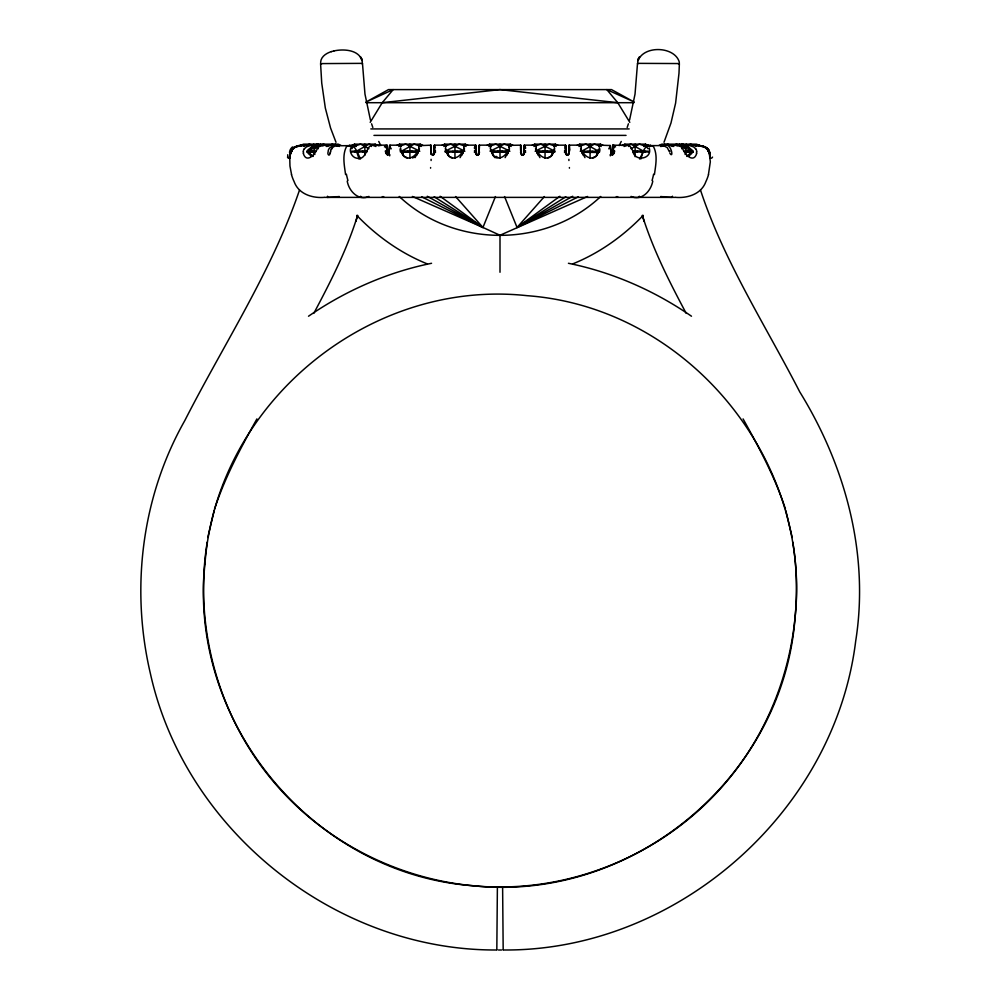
<?xml version="1.0" encoding="UTF-8"?>
<svg xmlns="http://www.w3.org/2000/svg" width="1000" height="1000" viewBox="0 0 1000 1000"><rect width="100%" height="100%" fill="white"/><g stroke="black" fill="none" stroke-linecap="round" stroke-linejoin="round"><path stroke-width="1.5" d="M431.125 153.613L430.637 145.15M479.5 145.512L479.025 153.537M520.538 145.5L520.6 150.525M569.362 145.175L569.425 151.537M616.362 197.375L616.362 196.588M617.675 197.375L617.675 196.588M645.337 145.6L663.45 145.612L667.25 147.613L669.35 151.637M610.075 145.512L599.012 145.15L599.05 146.788M332.262 147.825A16.562 10.625 89.3 0 1 336.2 145.775L354.663 145.6M353.175 145.612C347.512 148.463 351.125 157.25 356.512 158.15C366.025 160.875 365.925 147.65 371.35 145.15L387.225 145.15L387.512 154.438M496.825 949.6L497.388 887.038C412.7 886.237 329.525 847.55 274.625 783.012C218.538 717.463 193.475 627.212 207.225 542.1M569.475 150.562L569.412 145.538M400.95 146.675L400.988 145.15L389.9 145.188M569.487 150.025L569.087 145.538M446 146.7L446.025 145.15L434.363 145.15A9.663 1.163 88.2 0 1 434.038 153.475M491.037 146.7L491.075 145.15L479.225 145.15A9.712 1.175 88.2 0 1 478.888 153.4M536.025 146.675L536.062 145.15L524.263 145.15L524.125 148.387M568.987 148.975L568.913 150.963M581.263 150.175L581.1 145.15L569.125 145.15M650.088 145.262L653.075 146.363A14.95 5.725 -89.9 0 1 653.65 146.9C657.837 155.35 655.638 165.55 654.425 174.575M696.25 145.175L686.612 145.15L686.488 146.725M475.375 147.662L475.5 145.15L475.525 149.625M479.075 148.837L479.212 145.225M475.387 147.287L475.363 148.075M479.075 149.012L478.988 152.25L478.988 150.988M581.038 146.75L581.1 145.238M524.475 149.625L524.05 153.537M434.212 149.963L434.312 145.538M351.625 145.475L352.525 145.262M695.8 146.5A8.787 8.1 -89.9 0 0 695.938 145.262L704.575 146.912L708.737 150.988A10.562 10.188 52 0 1 709.038 151.588L710.325 161.8L708.438 174.575M434.2 150.162L434.6 145.15L434.712 147.225M434.7 150.975L434.712 147.587M509.05 148.212L509.025 145.8L509.062 147.062M569.312 150.15L568.9 153.537M695.95 145.387L697.825 145.325M678.35 63.762L679.375 63.562L678.988 73.3L675.612 103.088L670.987 123L664 142.275M289.713 158.4C289.125 150.95 295.012 144.588 302.738 145.262M536.05 145.238L536.225 150.2M628.625 145.812L628.587 146.463M669.812 153.162C674.025 159.963 671.525 141.75 663.538 145.15L673.825 145.15L673.688 146.5M434.513 151.05L434.175 153.537M614.388 151.6L614.25 152.9M289.762 157.537L289.825 156.8L289.762 157.575M289.75 157.825L289.962 166.062L291.562 174.575M522.825 155.1C524.8 153.963 524.325 140.9 524.637 148.075M434.675 151.588L433.512 155.113M389.212 150.963L389.75 145.512M524.038 151.275C524 152.675 523.775 151.163 525.638 150.988M289.738 157.912L289.788 157.262M524.562 151.588L524.412 152.938M430.588 145.538L431.25 154.525M569.25 151.387L568.75 154.525M303.212 151.788L303.238 151.588A7.525 6.787 0.1 0 1 303.488 150.463L303.512 150.262A6.8 6.125 28.8 0 1 303.975 149.188M478.975 151.6L478.537 154.037M612.025 150.988L612.587 145.5M479.5 152.025L478.875 154.525M568.875 151.562L568.713 152.912M389.162 151.575L388.888 153.412M289.812 156.962L290 155.4M524.138 151.975L524.438 151.325M611.975 151.6L611.237 154.525M289.85 156.662L290.975 151.625A10.562 10.188 -52 0 1 291.225 150.988L292.275 149.325M612.487 154.425L612.625 153.75M320.625 62.362C320.875 56.562 326.512 53.05 331.55 51.575M360.487 197.375L360.662 196.225M290.05 155.15L292.087 149.588A7.3 7.013 -35 0 1 293.238 148.062A10.788 10.788 0 0 1 297.225 146.287L300.875 145.488M637.625 62.15C641.912 44.887 674.975 45.775 679.375 62.362M290.287 153.863C289.125 156.875 293.312 145.825 291.087 151.363M418.738 150.175L418.925 145.787L418.963 146.75M463.775 150.2L463.938 145.15L475.737 145.15L475.863 147.812M696.688 153.425C693.7 163.812 684.488 154.425 682.65 148.475M207.775 537.525L214.175 510.637M290.325 153.725L291 151.562A10.25 9.712 -56.2 0 1 291.15 150.938M568.95 153.338L568.962 153.287A9.237 0.825 -82.5 0 1 568.9 152.775M290.363 153.562L290.837 151.975M433.837 153.537L433.462 154.537L434.113 151.675A11.3 2.4 -80.3 0 0 434.038 151.213L433.95 152.25L435.55 152.25M523.663 154.425L523.987 153.75M568.513 154.425L568.837 153.75M629.575 120L635.025 94.138L637.513 63.375L638.425 63.55M313.775 313.412C330.538 281.837 347 249.762 357.562 215.5M355.913 221.3L357.638 215.4M330.25 152.975L330.65 151.637M652.788 181.1C651 190.65 642.788 200.138 632.55 197.087M478.812 153.95L477.812 155.087M418.387 151.55L417.8 153.05M553.225 151.537L552.875 152.475M463.425 151.575L462.837 153.062M330.1 153.45C329.525 156.788 326.987 154.6 328.15 151.6C328.212 142.9 348.162 145.475 326.175 145.15A47.275 37.65 86.4 0 0 322.925 145.6M290.7 152.4L291 151.575M379.175 145.887L375.15 144.162L354.575 144.162L351.912 148.725M422.875 145.312L420.2 144.162L399.625 144.162L398.85 146.463L405.65 144.162L419.8 151.237M467.925 145.312L465.238 144.162L444.675 144.162L443.9 146.463L450.7 144.162L464.85 151.237M512.962 145.312L510.288 144.162L489.712 144.162L488.938 146.463L495.75 144.162L509.888 151.237M558.013 145.312L555.337 144.162L534.763 144.162L533.987 146.463L540.788 144.162L554.938 151.237M603.062 145.312L600.375 144.162L579.8 144.162L579.025 146.463L585.837 144.162L598.125 150.988L597.1 154.262M624.85 144.162L624.075 146.463L630.875 144.162L643.162 150.988L648.45 151.237L648.45 151.975L633.088 151.975L633.088 151.237L635.138 150.988L643.162 150.988L646.188 146.463L645.425 144.162L624.85 144.162L621.9 145.512M299.5 190.087C271.712 271.562 223.738 344.2 184.812 420.575C141.675 496.625 130.475 588.337 150.3 673.162C184.938 830.512 335.712 950.925 496.825 949.987M317.625 144.162L316.85 146.463L313.062 150.988L308.512 150.988C302.562 153.062 316.45 143.25 317.625 144.162L312.262 146.463L309.438 149.85M627.175 127.463L628.413 123.8M417.025 154.938L419.45 148.725M462.062 154.938L464.5 148.725M507.113 154.938L509.55 148.725M552.15 154.938L554.587 148.725M553.462 151.637L552.95 152.912M597.2 154.938L598.25 151.862L595.925 156.287M640.863 158.988L643.162 150.988M508.425 151.7L507.887 153.012M306.9 152.25C305.812 149.787 311.112 154.987 312.887 156.2M327.537 196.225L327.125 197.375L324.562 197.375M214.537 509.137C224.85 477.4 240.712 447.95 256.913 418.913M613.1 153.537L613.85 145.225M521.013 150.988L521.013 152.25L520.975 150.775M598.025 152.45L582.062 152.25L580.55 148.725M587.6 196.475L500 235.263L482.95 227.463L495.45 196.562M388.675 154.113L387.975 155.087M611.438 154.125L611.475 154.037A5.475 4.875 46.7 0 1 611.25 153.4M568.387 154.088L567.688 155.075M619.163 145.625L621.25 141.45M415.025 157.637L417.938 152.25L401.875 152.25L400.363 148.725M460.062 157.637L462.987 152.25L445.062 151.975M505.112 157.637L508.025 152.25L491.975 152.25L490.45 148.725M550.887 156.287L553.075 152.25L554.938 151.975M639.513 158.988L643.162 152.25M303.988 149.2L306.512 146.838L310.525 145.538A48.113 38.512 -86.6 0 1 313.05 145.175L313.512 146.725M386.15 145.225L387.438 154.462M370.188 122.362L382.238 102.7L393.188 89.6L365.938 102.088L388.475 89.6L611.525 89.6L634.1 101.975L606.812 89.6L617.762 102.7L629.812 122.362M612.725 145.213L629.163 145.312A47.225 13.225 -89.9 0 1 629.55 145.463L632.537 150.3M293.025 148.5A8.175 7.738 88 0 1 293.488 148.088L291.712 150.137L295.75 146.762M291.75 150.087L291.825 149.95A7.837 6.375 -46.8 0 0 291.512 150.612M681.637 148.725L683.15 146.463L682.375 144.162L687.738 146.463L693.1 150.988C694.8 153.688 682.75 146.012 679.362 144.162M599.637 148.725L598.125 150.988L596.175 151.237L580.2 151.237M685.113 154.525L686.938 150.988L683.15 146.463L676.35 144.162L672.087 146.463L667.825 144.162L661.025 146.463L664.812 144.162M312.85 156.488L308.512 152.25L308.512 150.988L312.262 146.463M292.4 149.162L294.7 147.275M317.35 148.475C315.438 154.388 306.35 163.825 303.312 153.425M544.425 196.55L517.05 227.463L504.55 196.562M292.525 149.012L293.188 148.35M643.213 215.375C623.288 236.125 599.312 253.2 572.562 263.962M687.15 156.488L691.488 152.25L693.1 152.25M687.113 156.2L691.488 152.25L691.488 150.988L687.738 146.463L682.375 144.162M688.612 156.2L691.975 153.238M612.562 154.462L612.7 154.312A47.337 2.338 -88 0 1 612.712 153.387M600.75 196.462C545.788 248.3 454.212 248.3 399.25 196.462M293.538 148.062L294.225 147.562A15.425 15.4 -44.6 0 1 299.538 145.812L300.212 145.588L295.312 146.962M559.875 196.287L517.05 227.463L578.413 196.788M549.55 156.838L547.513 157.925M594.45 156.912L592.5 157.938M308.512 316.225C345.5 290.712 387.475 272.238 431.562 263.288M414.4 157.037L412.5 157.988M432.975 155.087L433.475 154.512L433.188 155.225M523.413 155.087L524.338 153.325A7.538 6.425 -52.3 0 0 524.475 152.938M565.825 196.788L517.05 227.463L572.725 196.275M320.637 144.162L308.512 150.988M294.387 147.463L297.45 146.175M368.875 148.725L360.613 144.162L353.812 146.463L356.838 150.988L364.862 150.988L366.912 151.237L366.912 151.975L351.55 151.975L351.55 151.237L356.838 150.988L369.125 144.162L375.925 146.463L375.15 144.162M445.062 151.237L459.212 144.162L466.012 146.463L465.238 144.162M490.112 151.237L504.25 144.162L511.062 146.463L510.288 144.162M535.15 151.237L549.3 144.162L556.1 146.463L555.325 144.162M582.062 150.988L594.35 144.162L601.15 146.463L600.375 144.162M631.125 148.725L639.388 144.162L646.188 146.463L648.088 148.725M305.45 145.55L309.538 144.162L313.788 146.463L318.05 144.162M681.95 144.162L686.213 146.463L690.462 144.162L694.55 145.55M637.525 63.362L679.325 63.55M336 142.275L330.538 127.925L325.337 108.075L321.737 83.112L320.575 63.6L362.475 63.362M298.15 146.463L303.5 144.162L338.2 144.162L340.887 145.312M350.562 145.887L354.575 144.162M396.95 145.312L399.625 144.162M441.987 145.312L444.675 144.162M487.038 145.312L489.712 144.162M532.087 145.312L534.763 144.162M577.125 145.312L579.8 144.162M659.112 145.312L661.8 144.162L696.5 144.162L701.862 146.463M622.175 145.387L622.913 145.15M474.363 152.25L475.962 152.25L475.913 150.062M564.45 152.25C567.9 149.625 564.35 153.988 567.475 155.188M434.05 151.237L435.55 150.988M296.425 146.5L298.812 145.838M523.212 155.188L522.6 155.2M477.6 155.188L478.162 155.188M308.512 152.25L313.062 152.25L314.575 151.237L313.062 150.988L313.062 152.25L314.887 154.525M479.087 151.975L479.087 151.237M569.188 151.975L569.188 151.237M614.525 151.888L614.525 151.325A10.263 3.137 -79 0 0 614.562 150.775M683.763 151.325L691.488 150.988M474.363 150.988L475.962 151.275L477.238 155.125M520.913 151.237L521 153.613M564.45 150.988L565.95 151.237A11.3 2.4 80.3 0 0 566 151.713L565.925 152.062M333.812 50.963C343.762 48.675 360.213 49.7 362.375 62.15M331.413 51.612L333.963 50.925M298.538 145.9L299.237 145.762A27.375 25.913 82 0 0 298.3 145.95L296.938 146.325A14.95 13.812 -90 0 0 295.45 146.9M298.3 145.963L302.225 145.325M367.45 197.087C357.537 200.15 348.862 190.75 347.212 181.1M691.488 152.25L686.938 152.25L685.425 151.237M299.025 145.8L303.762 145.175M387.625 155.225L385.825 153.287A7.212 6.275 50.4 0 1 385.65 152.9M567.863 155.238L566.812 155.225M647.35 145.287L648.363 145.15M553.075 152.25L537.013 152.25L535.5 148.725M420.2 144.162L420.975 146.463L414.162 144.162L401.875 150.988L417.938 150.988M445.412 148.725L446.925 150.988L448.862 151.237L462.987 150.988M491.975 150.988L508.025 150.988M537.013 150.988L553.075 150.988M301.325 145.425L302.05 145.338M301.225 145.438L313.387 145.15M382.238 102.7L500 89.6L617.762 102.7M361.575 63.55L362.475 63.4L364.975 94.138L370.425 120M335.588 197.062L327.175 197.387L675.438 197.375M300.8 145.488A45.575 45.538 -2.9 0 1 303.225 145.213L303.25 145.213A46.188 45.862 68.3 0 0 300.613 145.525A48.688 48.663 17.7 0 1 303.625 145.2L302.35 145.3L304.05 145.387A8.787 8.1 89.9 0 0 304.2 146.5M503.175 949.987C675.775 951.538 834.663 812.487 855.688 641.1C869.463 554.188 845.45 465.925 799.725 391.85C765.475 325.288 724.075 261.525 700.5 190.087M675.8 197.375C687.875 198.325 701.488 194.013 705.9 181.575A41.45 37.475 88.9 0 0 708.525 174.613M501.312 886.975L498.688 886.975M501.587 950L498.413 950M366.05 102.7L633.95 102.7M370.838 128.925L629.163 128.925M373.95 135.387L626.05 135.387M430.875 145.188L418.925 145.662M520.9 147.938L520.775 145.15L509 145.375M672.225 197.375L672.463 196.225M671.85 197.375L664.412 197.062M324.2 197.375C312.125 198.325 298.512 194.013 294.1 181.575A41.45 37.475 -88.9 0 1 291.475 174.613M314.575 151.237L316.238 151.325M321.65 63.762L320.613 63.637M710.275 158.2L709.375 152.625L707.425 148.963L703.413 146.45L696.525 145.2L699.163 145.488A45.575 45.538 2.9 0 0 696.775 145.213A46.188 45.862 -68.3 0 1 699.388 145.525L703.575 146.5M686.612 145.15L686.95 145.188A48.113 38.512 86.6 0 1 689.475 145.525L693.688 146.95L696.012 149.2M698.213 145.363L698.9 145.45M698.525 145.4L699.4 145.525A48.688 48.663 -17.7 0 0 696.375 145.2A48.663 48.663 50.2 0 1 699.325 145.5L699.125 145.488M699.65 145.562L701.975 146.025M700.475 145.7L699.6 145.55L700.3 145.675M612.375 155.225L614.175 153.287A7.225 6.275 -50.4 0 0 614.35 152.9M524.438 151.888L525.638 152.25M706.162 147.825L704.55 146.9A14.95 13.812 90 0 0 703.15 146.363L700.537 145.712A15.425 15.4 44.6 0 1 705.775 147.438L707.138 148.663M700.725 145.75L700.763 145.762A27.387 25.925 -82 0 1 701.7 145.95M645.337 145.15L646.712 145.562A35.05 12.138 87.6 0 1 647.05 145.712L647.125 145.75M521.925 155.225L522.4 155.188M568.438 263.288C612.525 272.238 654.5 290.712 691.488 316.225M377.088 145.15L378.062 145.5M702.55 146.175L702.8 146.25A10.788 10.788 0 0 1 706.712 148.175A7.3 7.013 35 0 1 708.037 149.462L709.688 153.775L709.025 151.625A10.25 9.712 56.2 0 0 708.85 150.938M520.913 148.075L520.913 151.975M385.475 151.888L385.475 151.325A10.263 3.137 79 0 1 385.438 150.775M477.4 155.2L476.788 155.188M337.612 146L332.175 144.162L327.912 146.463L323.65 144.162L316.85 146.463L318.363 148.725M407.5 157.938L405.55 156.912M452.488 157.925L450.45 156.825M427.438 263.962C400.688 253.2 376.712 236.125 356.788 215.375M645.425 144.162L649.438 145.887M704.287 146.775L705.713 147.525M412.4 196.475L482.95 227.463L455.575 196.55M421.587 196.788L482.95 227.463L440.125 196.287M477.525 224.425L482.95 227.463L434.175 196.788M427.275 196.275L482.95 227.463M612.05 155.113L611.325 154.113M566.487 155.113L565.325 151.588M522.225 155.1L521.075 152.2M476.613 155.1L475.662 153.325A7.538 6.425 52.3 0 1 475.525 152.938M432.337 155.1L431.613 154.088M335.188 144.162L337.713 145.688M308.025 153.238L311.388 156.2M706.925 148.45L706.637 148.2A8.175 7.738 -88 0 1 706.975 148.5M707.175 148.7L708.825 151.175M687.738 146.463L690.562 149.85M403.188 154.5L402.062 152.4M708.162 149.95L708.175 149.963A7.837 6.375 46.8 0 1 708.487 150.612M402.713 153.988L402.713 153.988A9.412 2.387 -86.5 0 1 401.85 152.7L401.712 152.238M388.762 154.525L388.025 151.6M743.088 418.913C759.287 447.95 775.15 477.4 785.462 509.137M521.125 154.525L520.513 152.075M582.062 152.25L584.975 157.637M539.938 157.637L537.013 152.25L537.938 154.938M494.888 157.637L491.975 152.25L492.887 154.938M446.925 150.988L449.113 156.287M404.075 156.287L401.875 152.25L402.8 154.938M356.838 150.988L360.487 158.988M686.225 313.412C669.412 281.812 653.025 249.675 642.362 215.4M378.75 141.45L380.838 145.625M537.163 153.062L536.575 151.575M582.2 153.05L581.725 151.912M447.05 152.912L446.538 151.637M431.5 154.45L431.188 153.825M566.375 154.2L566.163 153.512M476.35 154.45L476.037 153.825M649.25 148.025C652.725 159.137 634.412 162.325 632.762 150.887M388.525 154.037L388.562 154.125A5.475 4.875 -46.7 0 0 388.75 153.4M447.125 152.475L446.775 151.537M709.075 151.762L709.625 153.512M491.6 151.7L492.125 153.012A8.612 6.875 -44.4 0 0 498.475 158.025A8.612 6.875 -44.4 0 0 506.75 152.613M387.413 145.5L387.975 150.988M610.25 145.512L610.788 150.963M582.975 154.938L581.613 151.55M446.925 152.25L447.85 154.938M356.838 152.25L359.137 158.988M371.587 123.8L372.825 127.463M709.25 152.25L709.5 153.025M475.962 153.575L476.012 151.812M709.45 152.875L709.575 153.312A7.488 3.125 69.7 0 0 709.362 152.938A7.488 3.137 69.5 0 1 709.463 153.287M565.837 153.575L565.763 148.212M642.438 215.5L644.087 221.3M709.6 153.412L709.9 154.8L709.75 154.088M785.825 510.637L792.225 537.525M611.112 153.412L610.85 151.637M345.575 174.575C344.363 165.55 342.163 155.35 346.35 146.9A14.95 5.725 89.9 0 1 346.925 146.363L349.913 145.262M431.287 152.912L431.138 151.625M475.588 152.938L475.438 151.6M709.938 155.037L710.188 156.962M385.75 152.9L385.613 151.6M639.338 196.225L639.513 197.375M326.312 146.5L326.175 145.15M792.775 542.1C806.525 627.212 781.462 717.463 725.375 783.012C670.475 847.487 587.3 886.338 502.612 886.963L503.175 949.6M475.65 151.812L475.913 150.275M710.238 157.587L710.238 157.575M696.787 151.788L696.762 151.588A7.525 6.787 -0.1 0 0 696.513 150.463L696.488 150.262A6.8 6.125 -28.8 0 0 696.025 149.188M430.913 145.538L430.988 147.1M565.688 145.538L565.763 147.525M463.95 145.238L464.012 146.775M431.087 150.963L430.988 147.4M371.413 146.463L371.35 145.15M565.837 151.025L565.775 149M565.3 150.975L565.4 145.15L565.413 148.537M475.55 150.15L475.863 147.95M554 146.675L553.975 145.15L565.65 145.175A9.663 1.163 -88.2 0 0 565.962 153.475M382.325 196.588L382.325 197.375M690.612 151.237L690.612 151.975M688.312 151.237L688.312 151.975M686.213 144.162L686.213 146.463M645.025 151.237L645.025 151.975M641.225 151.237L641.225 151.975M637.188 151.237L637.188 151.975M635.138 144.162L635.138 156.7M596.175 151.237L596.175 151.975M592.137 151.237L592.137 151.975M590.087 144.162L590.087 158.175M588.038 151.237L588.038 151.975M584 151.237L584 151.975M565.15 151.237L565.15 151.975M551.138 151.237L551.138 151.975M547.087 151.237L547.087 151.975M545.05 144.162L545.05 158.175M543 151.237L543 151.975M538.962 151.237L538.962 151.975M524.938 151.237L524.938 151.975M506.087 151.237L506.087 151.975M502.05 151.237L502.05 151.975M500 144.162L500 158.175M500 236.075L500 272.275M497.95 151.237L497.95 151.975M493.913 151.237L493.913 151.975M475.062 151.237L475.062 151.975M461.037 151.237L461.037 151.975M457 151.237L457 151.975M454.95 144.162L454.95 158.175M452.912 151.237L452.912 151.975M448.862 151.237L448.862 151.975M434.85 151.237L434.85 151.975M416 151.237L416 151.975M411.962 151.237L411.962 151.975M409.913 144.162L409.913 158.175M407.863 151.237L407.863 151.975M403.825 151.237L403.825 151.975M383.638 196.588L383.638 197.375M364.862 144.162L364.862 155.213M362.812 151.237L362.812 151.975M358.775 151.237L358.775 151.975M354.975 151.237L354.975 151.975M313.788 144.162L313.788 146.463M311.688 151.237L311.688 151.975M309.387 151.237L309.387 151.975M307.812 151.237L307.812 151.975L307.312 151.325M664.388 196.7A17.775 16.413 81.1 0 1 660.75 196.488M632.525 196.85A18.188 6.525 -73.4 0 1 631.138 196.388M653.6 174.2A42.987 25.725 -87.4 0 1 652.05 180.538M368.862 196.388A18.188 6.525 73.4 0 1 367.475 196.85M347.95 180.538A42.987 25.725 87.4 0 1 346.4 174.2M339.25 196.488A17.775 16.413 -81.1 0 1 335.613 196.7M695.6 145.125A10.213 9.625 -89.7 0 1 695.462 146.325M660.863 145.15A9.738 5.138 -86.9 0 1 660.725 146.475M353.175 145.512A53.475 18.575 -88.2 0 1 354.663 145.125M350.012 146.488A8.787 3.312 90 0 1 349.963 145.262M650.037 145.262A8.787 3.312 -90 0 1 649.987 146.488M293.2 147.925A15.9 15.9 6.4 0 1 300.413 145.75M290.487 151.575A7.987 6.362 -46.5 0 1 291.225 149.963M290.65 152.2A9.087 5.613 -54.2 0 1 290.85 151.637M289.363 158.262A9.287 4.062 -61.2 0 1 287.462 157.088M291.55 151.812A8.075 5.3 -52.9 0 1 292.238 150.438M552.163 151.15A8.325 2.875 -66.4 0 1 551.925 151.888M537.238 151.7A8.062 3.562 62.3 0 1 536.875 150.488M552.775 152.85A8.612 6.925 44.2 0 1 546.587 158.05A8.612 6.925 44.2 0 1 538.25 152.675M554.525 149.863A8 4.75 -55.2 0 1 554.212 151.5M554.412 147.725A7.287 1.938 -70.6 0 1 554.412 148.863M553.862 151.725A15.45 1.863 -79.6 0 1 553.962 151.363M553.587 150.4A9.412 2.375 86.5 0 1 552.375 154.037M524.3 145.15A9.663 1.175 88.5 0 1 523.9 153.3M582.263 151.7A8.075 3.525 62.6 0 1 581.912 150.475M597.8 152.688A8.612 6.925 44.4 0 1 591.688 158.062A8.612 6.925 44.4 0 1 583.25 152.675M599.862 149.713A8.225 5.487 -51.6 0 1 599.412 152.213M599.425 147.95A7.312 2.037 -70 0 1 599.4 149.025M599.175 151.188A10.037 4.237 83.2 0 1 598.6 152.6M598.188 149.562A9.975 3.25 89.1 0 1 597.888 150.938M418.088 150.475A8.075 3.525 -62.6 0 1 417.738 151.7M416.75 152.675A8.612 6.925 -44.4 0 1 408.312 158.062A8.612 6.925 -44.4 0 1 402.2 152.688M400.588 152.225A8.225 5.5 51.5 0 1 400.138 149.713M400.6 149.025A7.312 2.037 69.9 0 1 400.575 147.95M431.25 153.225A9.712 1.188 -88.5 0 1 430.85 145.162M448.075 151.888A8.325 2.875 66.4 0 1 447.837 151.15M463.125 150.488A8.062 3.562 -62.3 0 1 462.762 151.7M461.75 152.675A8.612 6.925 -44.2 0 1 453.413 158.05A8.612 6.925 -44.2 0 1 447.225 152.85M445.788 151.512A8 4.75 55.2 0 1 445.475 149.863M445.588 148.863A7.287 1.938 70.6 0 1 445.588 147.725M446.037 151.363A15.45 1.863 79.6 0 1 446.138 151.725M447.625 154.062A9.412 2.438 -86.3 0 1 446.362 150.512M497.675 157.3A8.4 7.138 38.5 0 1 495.975 156.3M508.263 149.887A7.362 1.05 -77.8 0 1 508.113 150.912M508.062 150.512A8.1 3.6 -62.1 0 1 507.663 151.825M490.825 151.588A8.088 4.85 55.1 0 1 490.5 149.9M490.4 148.425A7.362 1.975 70.6 0 1 490.55 147.113M492.425 151.925A9.2 2.362 -86.3 0 1 492.312 151.412M491.7 151.35A9.213 1.487 78 0 1 491.737 151.825M521.112 153.4A9.712 1.175 -88.2 0 1 520.737 145.162M699.587 145.75A15.9 15.9 -6.4 0 1 706.8 147.925M708.775 149.963A7.987 6.362 46.5 0 1 709.513 151.575M709.15 151.637A9.087 5.613 54.2 0 1 709.35 152.2M712.537 157.088A9.287 4.062 61.2 0 1 710.638 158.262M707.763 150.438A8.075 5.3 52.9 0 1 708.45 151.812M339.275 146.475A9.738 5.138 86.9 0 1 339.137 145.15M331.55 149.35A7.713 4.888 -89 0 1 332.362 148.088M330.725 150.225A8.35 4.812 -85.3 0 1 331.312 148.963M330.487 151.463A10 4.15 -79.3 0 1 330.712 150.775M330.15 152.975A7.1 2.138 -71.3 0 1 330.025 153.35M337.5 146.213A9.637 5.888 -89.9 0 1 337.438 145.1M304.025 146.1A9.613 9.363 85.9 0 1 303.925 145.162M293.412 147.938A16.475 15.55 -87.6 0 1 299.025 145.9M291.337 151.838A9.338 8.738 -86.5 0 1 293.188 148.65M289.837 154.588A5.487 1.587 -70.1 0 1 289.962 153.9M291.363 151.088A8.912 6.987 -72 0 0 291.087 151.738A10.163 9.287 -59.6 0 1 291.363 151.05A8.2 7.875 -54.4 0 1 294.375 147.675M291.788 149.575A12.2 11.4 -84.3 0 1 298.325 146.15M304.538 146.325A10.213 9.625 89.7 0 1 304.4 145.125M696.075 145.162A9.613 9.363 -85.9 0 1 695.975 146.1M700.975 145.9A16.475 15.55 87.6 0 1 706.587 147.938M706.825 148.65A9.338 8.738 86.5 0 1 708.662 151.838M710.037 153.9A5.487 1.587 70.1 0 1 710.163 154.588M708.637 151.088A8.912 6.987 72 0 1 708.913 151.738A10.163 9.287 59.6 0 0 708.637 151.05A8.2 7.875 54.4 0 0 705.625 147.675M701.675 146.15A12.2 11.4 84.3 0 1 708.213 149.575M669.625 150.775A10.337 2.125 75.9 0 1 669.875 151.575M662.663 145.1A9.738 6.25 89.9 0 1 662.588 146.287M673.825 145.162A47.275 37.638 -86.4 0 1 677.075 145.6M706.75 148.138A8.188 8.188 0 0 1 708.825 150.963A10.388 9.862 55.9 0 1 708.962 151.588M702.763 146.337A9.7 9.688 49 0 1 708.162 149.637M709.038 153.125A5.575 1.113 73.5 0 1 709.163 153.625M476.1 153.3A9.663 1.175 -88.5 0 1 475.7 145.15M478.675 151.375A10.362 2.825 -79 0 1 478.625 151.925M475.3 151.438A10.575 2.7 79.7 0 1 475.262 150.812M474.412 148.3A8.2 1.825 80.6 0 1 475.025 146.325M479.025 153.2A9.25 0.825 -82.9 0 1 479.025 152.775M475.938 152.7A9.45 0.838 82.8 0 1 475.938 153.138M431.1 152.775A9.237 0.825 82.5 0 1 431.1 153.2M434.188 153.125A9.45 0.838 -83.3 0 1 434.175 152.7M434.538 152.137A49.188 0.812 87.5 0 1 434.625 153.225M431.1 160.512A49.363 0.7 88.9 0 1 431.1 159.338M430.575 168.162A48.7 0.75 -87.8 0 1 430.613 167.55M431.287 151.762A10.55 2.312 79.9 0 1 431.25 151.188M431.425 153.3A7.6 6.35 53.7 0 1 431.35 152.912M431.788 154.037A5.663 4.975 48.3 0 1 431.55 153.287M435.025 150.638A10.263 3.487 -77.8 0 1 435 151.287M389.988 145.188A9.725 0.775 87.9 0 1 390.05 148.012M387.287 153.387A47.337 2.338 88 0 1 387.4 154.438M388.413 151.95A11.025 2.913 77.5 0 1 388.35 151.4M391.012 148.975A47.525 2.65 -88.8 0 1 391.138 148.2M389.7 155.863A48.762 2.362 -87.4 0 1 389.825 154.637M388.837 151.45A10.488 2.325 -79.7 0 1 388.787 152M384.462 146.938A8.2 2.188 80.2 0 1 385.538 146.35M385.65 146.412A15.362 0.963 89.1 0 1 385.962 145.738M386.025 147.088A46.75 2.587 89 0 1 386.15 147.762M609.975 147.9A9.738 0.775 -87.9 0 1 610.025 145.55M612.888 154.15A9.55 1.238 -82.5 0 1 612.8 153.75M612.788 145.15A9.663 0.812 88.8 0 1 612.587 152.863M611.65 151.4A11.025 2.913 -77.5 0 1 611.587 151.95M608.862 148.2A47.525 2.65 88.8 0 1 608.987 148.975M610.175 154.637A48.75 2.362 87.4 0 1 610.3 155.863M611.213 152A10.488 2.325 79.7 0 1 611.163 151.45M614.462 146.35A8.2 2.188 -80.2 0 1 615.538 146.925M614.038 145.725A15.362 0.963 -89.1 0 1 614.35 146.412M613.85 147.762A46.75 2.587 -89 0 1 613.975 147.088M628.513 145.137A9.188 2.438 -88.6 0 1 628.488 145.762M569.15 145.162A9.725 1.188 88.5 0 1 568.75 153.238M565.825 152.7A9.45 0.838 83.3 0 1 565.812 153.125M565.375 153.225A49.188 0.812 -87.5 0 1 565.462 152.137M568.9 159.338A49.363 0.7 -88.9 0 1 568.9 160.512M569.388 167.55A48.7 0.75 87.8 0 1 569.425 168.162M568.75 151.188A10.55 2.312 -79.9 0 1 568.713 151.762M568.65 152.912A7.6 6.35 -53.7 0 1 568.575 153.3M568.45 153.287A5.663 4.988 -48.3 0 1 568.212 154.037M565 151.287A10.263 3.487 77.8 0 1 564.975 150.638M520.975 152.775A9.25 0.825 82.9 0 1 520.975 153.2M524.062 153.138A9.45 0.838 -82.8 0 1 524.062 152.7M521.375 151.925A10.362 2.825 79 0 1 521.325 151.375M524.738 150.812A10.575 2.7 -79.7 0 1 524.7 151.438M524.975 146.325A8.2 1.825 -80.6 0 1 525.588 148.3M289.812 154.45A5.375 1.762 -71 0 1 289.988 153.588M290.837 153.625A5.575 1.113 -73.5 0 1 290.963 153.125M291.038 151.588A10.388 9.862 -55.9 0 1 291.3 150.988A8.188 8.188 0 0 1 293.25 148.138M300.675 145.5A48.663 48.663 -50.2 0 1 303.625 145.188M291.837 149.637A9.7 9.688 -49 0 1 297.238 146.337M643.775 145.438A8.075 3.188 88.5 0 1 643.75 146.488M633.4 151.375A9.537 1.8 63.8 0 1 633.2 150.875M647.113 146.075A15.713 6.463 -82 0 1 649.613 146.4M356.25 146.488A8.075 3.188 -88.5 0 1 356.225 145.438M677.062 145.725A16.2 12.888 -87.3 0 1 682.913 147.938M696.513 151.775A8.475 7.262 39.4 0 1 696.513 153.375M686.137 146.662A8.275 7.612 81.1 0 1 686.075 147.1M317.087 147.938A16.2 12.888 87.3 0 1 322.938 145.725M303.488 153.375A8.475 7.262 -39.4 0 1 303.488 151.775M313.925 147.1A8.275 7.612 -81.1 0 1 313.863 146.662M293.275 147.875A15.812 15.7 75.4 0 1 300.225 145.762M289.525 152.662A7.575 7.25 -52.1 0 1 292.512 146.925M289.15 158.363A8.888 4.4 -60.9 0 1 287.712 154.75M290.587 153.175A9.85 4.638 -61 0 1 290.738 152.65M708 148.75A7.15 6.45 49.9 0 1 709.237 150.8M709.425 151.525A8.475 5.213 57 0 1 709.825 152.75M707.362 149.025A7.287 6.6 41.2 0 1 707.837 149.625M290.763 150.8A7.15 6.45 -49.9 0 1 292 148.75M290.175 152.75A8.475 5.213 -57 0 1 290.575 151.525M292.162 149.625A7.287 6.6 -41.2 0 1 292.638 149.025M204.975 563.638C187.725 722.537 313.438 874.05 472.938 885.725C631.838 902.987 783.35 777.275 795.025 617.775C812.275 458.875 686.562 307.35 527.062 295.675C368.162 278.425 216.65 404.137 204.975 563.638M389.125 151.975L388.9 150.988L389 151.975M638.575 58.562L637.9 60.475L638.575 58.562M430.925 150.988L430.925 152.25L430.925 150.988M611.1 150.988L611.1 152.25L611.1 150.988M639.513 56.925L638.513 58.7L639.513 56.925M692.688 151.888L692.188 151.237L692.688 151.888M361.488 58.7L360.487 56.925L361.488 58.7M362.1 60.475L361.425 58.562L362.1 60.475M710.188 154.438A5.375 1.762 71 0 0 710.013 153.613A5.337 1.75 71.1 0 1 710.188 154.45M290.637 152.912A7.475 3.137 -69.5 0 0 290.538 153.3A7.488 3.137 -69.7 0 1 290.637 152.938"/></g></svg>
